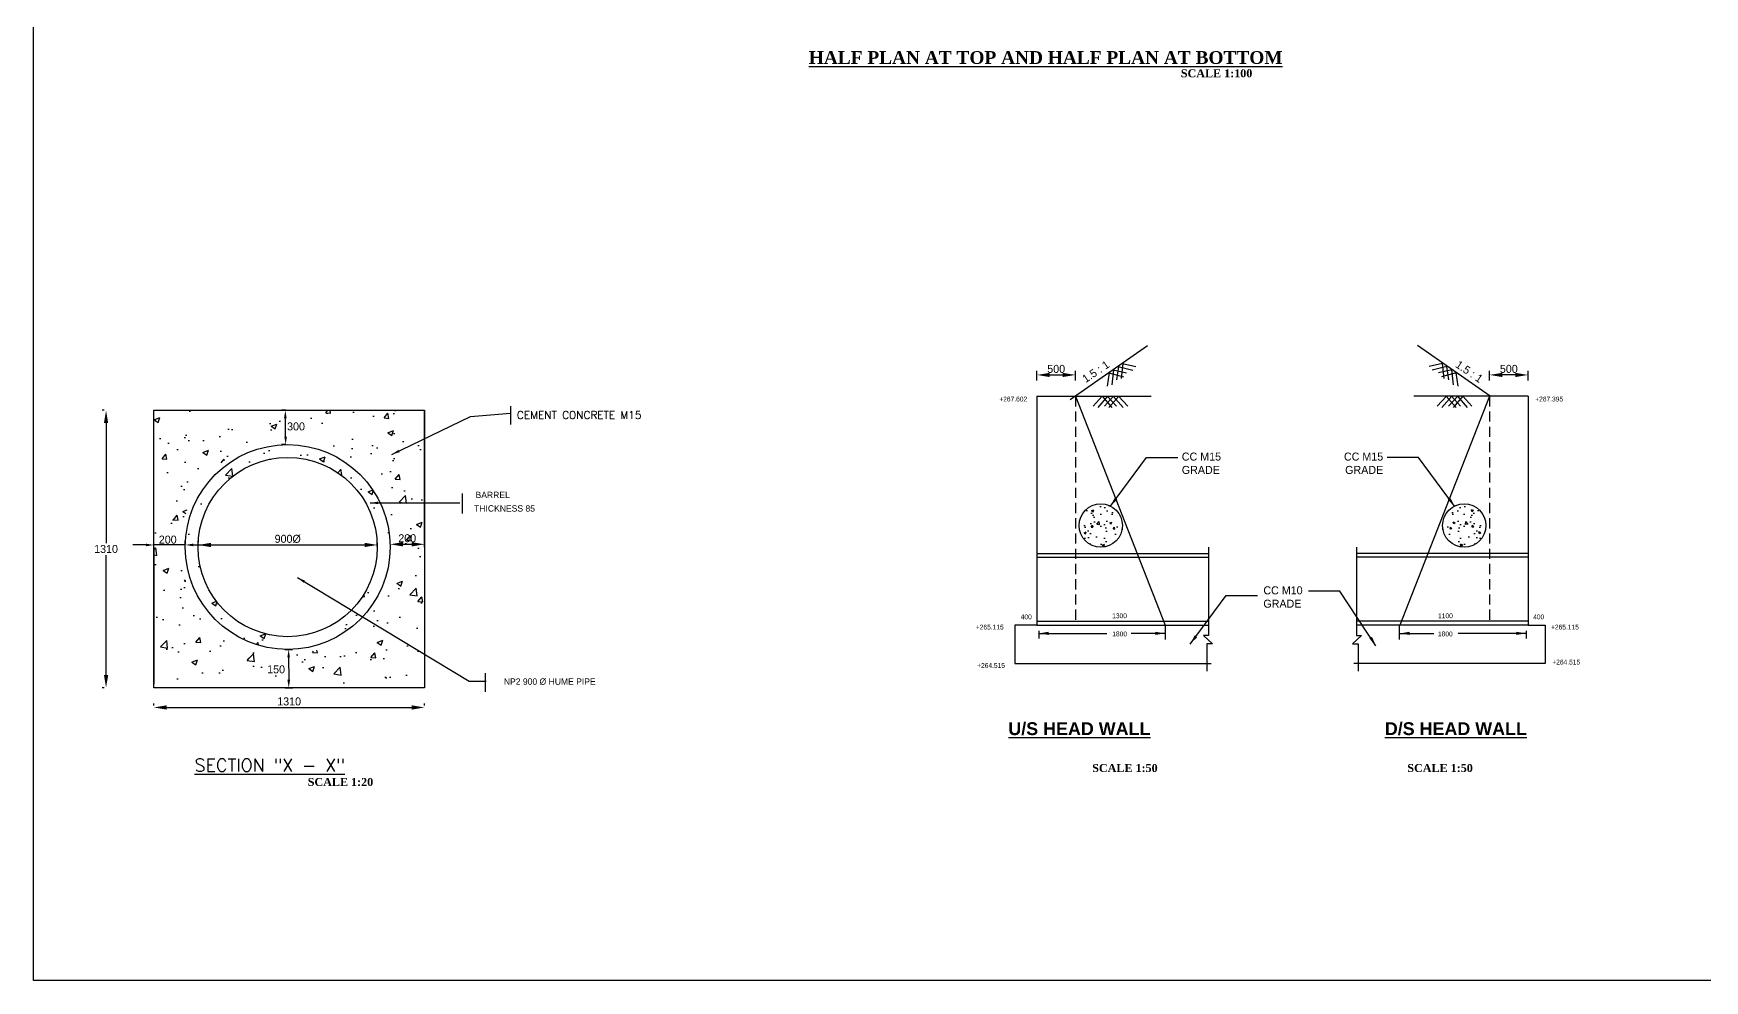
# Model space of a CAD drawing. Header units: millimetres. Extents: x 4622 to 5552, y -368 to 298.
# Drawn here: x 4622 to 5144, y -368 to -72 of the extents above; entities that cross this region are included whole.
import ezdxf

# ---------------------------------------------------------------- set-up
doc = ezdxf.new("R2010")
doc.units = ezdxf.units.MM
doc.linetypes.add('DASHED', pattern=[19.05, 12.7, -6.35])
doc.layers.add('BASIC', color=18, linetype='Continuous')
doc.styles.add('ROMANS', font='romans')
doc.styles.add('ROMANT', font='romant', dxfattribs={"height": 3})
doc.dimstyles.new('ISO-25', dxfattribs={"dimtxt": 2.5, "dimasz": 4, "dimexe": 1.25, "dimexo": 0.625, "dimtad": 1, "dimtih": 1, "dimtoh": 1, "dimtxsty": 'Standard', "dimcen": 2.5, "dimadec": 0, "dimazin": 0, "dimtfac": 1, "dimtmove": 0, "dimatfit": 3, "dimfxl": 1, "dimarcsym": 0})
doc.dimstyles.get("Standard").update_dxf_attribs({"dimtxt": 2.5, "dimasz": 2.5, "dimexe": 0.18, "dimexo": 0.0625, "dimgap": 0.09, "dimtad": 1, "dimtih": 1, "dimtoh": 1, "dimdec": 4, "dimzin": 0, "dimdsep": 46, "dimtxsty": 'Standard', "dimcen": 0.09, "dimadec": 0, "dimazin": 0, "dimtfac": 1, "dimtdec": 4, "dimtofl": 0, "dimtmove": 0, "dimatfit": 3, "dimfxl": 1, "dimtolj": 1, "dimtzin": 0, "dimarcsym": 0})
pattern_1 = [(50, (5017.537, 102.287), (18.21847, -1.5939), [1.905, -20.955]), (355, (5017.537, 102.287), (-3.5243, 19.10566), [1.524, -16.764]), (100.451, (5019.056, 102.154), (14.69425, 17.51167), [1.619, -17.809]), (46.184, (5017.537, 107.367), (27.1079, -4.2042), [2.8575, -31.4325]), (96.6356, (5019.796, 107.017), (23.7404, 24.7426), [2.4285, -26.7135]), (351.184, (5017.537, 107.367), (23.7405, 24.7425), [2.286, -25.146]), (21, (5020.077, 106.097), (15.1615, -10.22655), [1.905, -20.955]), (326, (5020.077, 106.097), (6.1802, 18.4188), [1.524, -16.764]), (71.4514, (5021.34, 105.245), (21.34165, 8.1923), [1.619, -17.809]), (37.5, (5017.5374, 102.287), (0.30886, 8.4555), [0, -16.5608, 0, -17.018, 0, -16.8275]), (7.5, (5017.537, 102.287), (6.68197, 10.01806), [0, -9.7028, 0, -16.1798, 0, -6.4135]), (327.5, (5011.873, 102.287), (13.55906, -0.57287), [0, -6.35, 0, -19.812, 0, -26.289]), (317.5, (5009.333, 102.287), (14.81292, 2.54265), [0, -8.255, 0, -13.1572, 0, -18.669])]

# ---------------------------------------------------------------- blocks, each defined once
blk = doc.blocks.new('*D96')
at = {"color": 0, "lineweight": -2, "transparency": 16777216}
for p, q in [((4643.85, -189.82), (4643.22, -189.82)), ((4644.47, -193.82), (4644.47, -231.29)), ((4644.47, -272.51), (4644.47, -235.04)), ((4643.85, -276.51), (4643.22, -276.51))]:
    blk.add_line(p, q, dxfattribs=at)
at = {"color": 0, "transparency": 16777216}
for points in [[(4643.81, -193.82), (4645.14, -193.82), (4644.47, -189.82)], [(4643.81, -272.51), (4645.14, -272.51), (4644.47, -276.51)]]:
    blk.add_solid(points, dxfattribs=at)
at = {"layer": 'Defpoints', "color": 0, "transparency": 16777216}
for p in [(4644.47, -189.82), (4644.47, -276.51), (4644.47, -276.51)]:
    blk.add_point(p, dxfattribs=at)
at = {"color": 0, "lineweight": -3, "transparency": 16777216, "insert": (4644.47, -233.16), "char_height": 2.5, "attachment_point": 5}
blk.add_mtext('1310', dxfattribs=at)
blk = doc.blocks.new('*D97')
at = {"color": 0, "lineweight": -2, "transparency": 16777216}
for p, q in [((4733.22, -231.47), (4733.22, -230.43)), ((4737.22, -231.68), (4739.94, -231.68)), ((4743.94, -231.4), (4743.94, -230.43))]:
    blk.add_line(p, q, dxfattribs=at)
at = {"color": 0, "transparency": 16777216}
for points in [[(4737.22, -231.01), (4737.22, -232.35), (4733.22, -231.68)], [(4739.94, -231.01), (4739.94, -232.35), (4743.94, -231.68)]]:
    blk.add_solid(points, dxfattribs=at)
at = {"layer": 'Defpoints', "color": 0, "transparency": 16777216}
for p in [(4733.22, -232.09), (4743.94, -231.68), (4743.94, -232.03)]:
    blk.add_point(p, dxfattribs=at)
at = {"color": 0, "lineweight": -3, "transparency": 16777216, "insert": (4738.58, -229.8), "char_height": 2.5, "attachment_point": 5}
blk.add_mtext('200', dxfattribs=at)
blk = doc.blocks.new('*D98')
at = {"color": 0, "lineweight": -2, "transparency": 16777216}
for p, q in [((4659.4, -282.03), (4659.4, -281.4)), ((4743.94, -282.03), (4743.94, -281.4)), ((4663.4, -282.65), (4739.94, -282.65))]:
    blk.add_line(p, q, dxfattribs=at)
at = {"color": 0, "transparency": 16777216}
for points in [[(4663.4, -281.99), (4663.4, -283.32), (4659.4, -282.65)], [(4739.94, -281.99), (4739.94, -283.32), (4743.94, -282.65)]]:
    blk.add_solid(points, dxfattribs=at)
at = {"layer": 'Defpoints', "color": 0, "transparency": 16777216}
for p in [(4659.4, -282.65), (4743.94, -282.65), (4743.94, -282.65)]:
    blk.add_point(p, dxfattribs=at)
at = {"color": 0, "lineweight": -3, "transparency": 16777216, "insert": (4701.67, -280.78), "char_height": 2.5, "attachment_point": 5}
blk.add_mtext('1310', dxfattribs=at)
blk = doc.blocks.new('*D99')
at = {"color": 0, "lineweight": -2, "transparency": 16777216}
for p, q in [((4673.23, -232.51), (4673.23, -230.64)), ((4677.23, -231.89), (4725.22, -231.89)), ((4729.22, -232.33), (4729.22, -230.64))]:
    blk.add_line(p, q, dxfattribs=at)
at = {"color": 0, "transparency": 16777216}
for points in [[(4677.23, -231.22), (4677.23, -232.55), (4673.23, -231.89)], [(4725.22, -231.22), (4725.22, -232.55), (4729.22, -231.89)]]:
    blk.add_solid(points, dxfattribs=at)
at = {"layer": 'Defpoints', "color": 0, "transparency": 16777216}
for p in [(4673.23, -233.13), (4729.22, -231.89), (4729.22, -232.96)]:
    blk.add_point(p, dxfattribs=at)
at = {"color": 0, "lineweight": -3, "transparency": 16777216, "insert": (4701.23, -230.01), "char_height": 2.5, "attachment_point": 5}
blk.add_mtext('900%%C', dxfattribs=at)
blk = doc.blocks.new('*D100')
at = {"layer": 'BASIC', "color": 0, "lineweight": -2, "transparency": 16777216}
for p, q in [((4935.33, -180.54), (4935.33, -177.52)), ((4947.33, -180.54), (4947.33, -177.52)), ((4939.33, -178.77), (4943.33, -178.77))]:
    blk.add_line(p, q, dxfattribs=at)
at = {"layer": 'BASIC', "color": 0, "transparency": 16777216}
for points in [[(4939.33, -178.11), (4939.33, -179.44), (4935.33, -178.77)], [(4943.33, -178.11), (4943.33, -179.44), (4947.33, -178.77)]]:
    blk.add_solid(points, dxfattribs=at)
at = {"layer": 'Defpoints', "color": 0, "transparency": 16777216}
for p in [(4935.33, -181.16), (4947.33, -178.77), (4947.33, -181.16)]:
    blk.add_point(p, dxfattribs=at)
at = {"layer": 'BASIC', "color": 0, "transparency": 16777216, "insert": (4941.33, -176.9), "char_height": 2.5, "attachment_point": 5}
blk.add_mtext('500', dxfattribs=at)
blk = doc.blocks.new('*D73')
at = {"layer": 'BASIC', "color": 0, "lineweight": -2, "transparency": 16777216}
for p, q in [((5076.75, -180.54), (5076.75, -177.52)), ((5088.75, -180.54), (5088.75, -177.52)), ((5084.75, -178.77), (5080.75, -178.77))]:
    blk.add_line(p, q, dxfattribs=at)
at = {"layer": 'BASIC', "color": 0, "transparency": 16777216}
for points in [[(5080.75, -178.11), (5080.75, -179.44), (5076.75, -178.77)], [(5084.75, -178.11), (5084.75, -179.44), (5088.75, -178.77)]]:
    blk.add_solid(points, dxfattribs=at)
at = {"layer": 'Defpoints', "color": 0, "transparency": 16777216}
for p in [(5076.75, -178.77), (5076.75, -181.16), (5088.75, -181.16)]:
    blk.add_point(p, dxfattribs=at)
at = {"layer": 'BASIC', "color": 0, "transparency": 16777216, "insert": (5082.75, -176.9), "char_height": 2.5, "attachment_point": 5}
blk.add_mtext('500', dxfattribs=at)

msp = doc.modelspace()

# ---------------------------------------------------------------- hatches: boundary and pattern name
at = {"lineweight": -3}
h = msp.add_hatch(dxfattribs=at)
h.set_pattern_fill('AR-CONC', color=0, scale=0.1, style=0)
h.set_pattern_definition(pattern_1)
h.paths.add_polyline_path([(4701.22432, -195.81978), (4701.22432, -189.81978), (4659.40004, -189.81978), (4659.40004, -232.53978), (4664.50432, -232.53978, -0.414213562)])
h.paths.add_polyline_path([(4743.94432, -189.81978), (4701.22432, -189.81978), (4701.22432, -195.81978, -0.414213562), (4737.94432, -232.53978), (4743.94432, -232.53978)])
h = msp.add_hatch(dxfattribs=at)
h.set_pattern_fill('AR-CONC', color=0, scale=0.1, style=0)
h.set_pattern_definition(pattern_1)
h.paths.add_polyline_path([(4701.22432, -204.53978), (4701.22432, -200.53978, 0.414213562), (4669.22432, -232.53978), (4673.22432, -232.53978, -0.414213562)], flags=17)
h.paths.add_polyline_path([(4701.22432, -199.01978), (4701.22432, -195.81978, 0.414213562), (4664.50432, -232.53978), (4667.70432, -232.53978, -0.414213562)])
h.paths.add_polyline_path([(4701.22432, -195.81978), (4701.22432, -199.01978, -0.414213562), (4734.74432, -232.53978), (4737.94432, -232.53978, 0.414213562)])
h.paths.add_polyline_path([(4701.22432, -200.53978), (4701.22432, -204.53978, -0.414213562), (4729.22432, -232.53978), (4733.22432, -232.53978, 0.414213562)], flags=17)
h.paths.add_polyline_path([(4733.22432, -232.53978), (4729.22432, -232.53978, -0.414213562), (4701.22432, -260.53978), (4701.22432, -264.53978, 0.414213562)], flags=17)
h.paths.add_polyline_path([(4737.94432, -232.53978), (4734.74432, -232.53978, -0.414213562), (4701.22432, -266.05978), (4701.22432, -269.25978, 0.414213562)])
h.paths.add_polyline_path([(4673.22432, -232.53978), (4669.22432, -232.53978, 0.414213562), (4701.22432, -264.53978), (4701.22432, -260.53978, -0.414213562)], flags=17)
h.paths.add_polyline_path([(4667.70432, -232.53978), (4664.50432, -232.53978, 0.414213562), (4701.22432, -269.25978), (4701.22432, -266.05978, -0.414213562)])
h = msp.add_hatch()
h.set_pattern_fill('AR-CONC', color=0, scale=0.0375, style=0)
h.set_pattern_definition([(50, (5071.064, -32.2557), (6.83193, -0.59772), [0.71438, -7.85813]), (355, (5071.064, -32.256), (-1.3216, 7.16462), [0.5715, -6.2865]), (100.451, (5071.633, -32.3055), (5.51034, 6.56688), [0.60713, -6.67837]), (46.184, (5071.064, -30.351), (10.16546, -1.5766), [1.07156, -11.7872]), (96.6356, (5071.911, -30.482), (8.90266, 9.27846), [0.9107, -10.01756]), (351.184, (5071.064, -30.351), (8.90267, 9.27844), [0.85725, -9.42975]), (21, (5072.0165, -30.827), (5.68556, -3.83496), [0.71438, -7.85813]), (326, (5072.0165, -30.827), (2.31758, 6.90705), [0.5715, -6.2865]), (71.4514, (5072.49, -31.1465), (8.00312, 3.0721), [0.60713, -6.67838]), (37.5, (5071.064, -32.2557), (0.115823, 3.170814), [0, -6.2103, 0, -6.38175, 0, -6.31031]), (7.5, (5071.064, -32.2557), (2.505737, 3.75677), [0, -3.63855, 0, -6.067425, 0, -2.40506]), (327.5, (5068.94, -32.2557), (5.084647, -0.214828), [0, -2.38125, 0, -7.4295, 0, -9.858375]), (317.5, (5067.9874, -32.2557), (5.554844, 0.95349), [0, -3.095625, 0, -4.93395, 0, -7.000875])])
edge = h.paths.add_edge_path()
edge.add_arc((4955.25638, -225.8237), 6.77403, 0, 360)
h = msp.add_hatch()
h.set_pattern_fill('AR-CONC', color=0, scale=0.75, style=0)
h.set_pattern_definition([(50, (5072.74, -37.52), (136.64, -11.954), [14.287, -157.162]), (355, (5072.74, -37.52), (-26.43, 143.29), [11.43, -125.73]), (100.45, (5084.13, -38.52), (110.21, 131.34), [12.14, -133.57]), (46.184, (5072.74, 0.58), (203.31, -31.53), [21.43, -235.74]), (96.636, (5089.69, -2.05), (178.05, 185.57), [18.21, -200.35]), (351.18, (5072.74, 0.58), (178.05, 185.57), [17.145, -188.595]), (21, (5091.79, -8.95), (113.71, -76.7), [14.287, -157.162]), (326, (5091.8, -8.95), (46.35, 138.14), [11.43, -125.73]), (71.45, (5101.27, -15.34), (160.06, 61.44), [12.143, -133.567]), (37.5, (5072.744, -37.524), (2.316, 63.416), [0, -124.206, 0, -127.635, 0, -126.206]), (7.5, (5072.744, -37.524), (50.115, 75.135), [0, -72.771, 0, -121.349, 0, -48.101]), (327.5, (5030.26, -37.524), (101.693, -4.297), [0, -47.625, 0, -148.59, 0, -197.167]), (317.5, (5011.21, -37.52), (111.097, 19.07), [0, -61.912, 0, -98.679, 0, -140.018])])
edge = h.paths.add_edge_path()
edge.add_arc((4955.25638, -225.8237), 6.77403, 0, 360)
h = msp.add_hatch()
h.set_pattern_fill('AR-CONC', color=0, scale=0.0375, style=0)
h.set_pattern_definition([(130, (4953.017, -32.2557), (-6.83193, -0.59772), [0.71438, -7.85813]), (185, (4953.017, -32.256), (1.3216, 7.16462), [0.5715, -6.2865]), (79.549, (4952.4477, -32.3055), (-5.51034, 6.56688), [0.60713, -6.67837]), (133.816, (4953.017, -30.351), (-10.16546, -1.5766), [1.07156, -11.7872]), (83.3644, (4952.17, -30.482), (-8.90266, 9.27846), [0.9107, -10.01756]), (188.816, (4953.017, -30.351), (-8.90267, 9.27844), [0.85725, -9.42975]), (159, (4952.0645, -30.827), (-5.68556, -3.83496), [0.71438, -7.85813]), (214, (4952.0645, -30.827), (-2.31758, 6.90705), [0.5715, -6.2865]), (108.5486, (4951.591, -31.1465), (-8.00312, 3.0721), [0.60712, -6.67837]), (142.5, (4953.017, -32.2557), (-0.115823, 3.170814), [0, -6.2103, 0, -6.38175, 0, -6.31031]), (172.5, (4953.017, -32.2557), (-2.505737, 3.75677), [0, -3.63855, 0, -6.067425, 0, -2.40506]), (212.5, (4955.141, -32.2557), (-5.084647, -0.214828), [0, -2.38125, 0, -7.4295, 0, -9.858375]), (222.5, (4956.0936, -32.2557), (-5.554844, 0.95349), [0, -3.095625, 0, -4.93395, 0, -7.000875])])
edge = h.paths.add_edge_path()
edge.add_arc((5068.82455, -225.8237), 6.77403, 0, 360)
h = msp.add_hatch()
h.set_pattern_fill('AR-CONC', color=0, scale=0.75, style=0)
h.set_pattern_definition([(130, (4951.34, -37.52), (-136.64, -11.954), [14.287, -157.162]), (185, (4951.34, -37.52), (26.43, 143.29), [11.43, -125.73]), (79.55, (4939.95, -38.52), (-110.21, 131.34), [12.14, -133.57]), (133.816, (4951.34, 0.58), (-203.31, -31.53), [21.43, -235.74]), (83.364, (4934.4, -2.05), (-178.05, 185.57), [18.21, -200.35]), (188.82, (4951.34, 0.58), (-178.05, 185.57), [17.145, -188.595]), (159, (4932.29, -8.95), (-113.71, -76.7), [14.287, -157.162]), (214, (4932.29, -8.95), (-46.35, 138.14), [11.43, -125.73]), (108.55, (4922.81, -15.34), (-160.06, 61.44), [12.142, -133.567]), (142.5, (4951.337, -37.524), (-2.316, 63.416), [0, -124.206, 0, -127.635, 0, -126.206]), (172.5, (4951.34, -37.524), (-50.115, 75.135), [0, -72.771, 0, -121.349, 0, -48.101]), (212.5, (4993.82, -37.524), (-101.693, -4.297), [0, -47.625, 0, -148.59, 0, -197.167]), (222.5, (5012.87, -37.52), (-111.097, 19.07), [0, -61.912, 0, -98.679, 0, -140.018])])
edge = h.paths.add_edge_path()
edge.add_arc((5068.82455, -225.8237), 6.77403, 0, 360)
h = msp.add_hatch(dxfattribs=at)
h.set_pattern_fill('AR-CONC', color=0, scale=0.1, style=0)
h.set_pattern_definition(pattern_1)
h.paths.add_polyline_path([(4664.50432, -232.53978), (4659.40004, -232.53978), (4659.40004, -275.25978), (4701.22432, -275.25978), (4701.22432, -269.25978, -0.414213562)])
h.paths.add_polyline_path([(4743.94432, -232.53978), (4737.94432, -232.53978, -0.414213562), (4701.22432, -269.25978), (4701.22432, -275.25978), (4743.94432, -275.25978)])

# ---------------------------------------------------------------- linework, layer by layer
at = {"color": 0}
for p, q in [((4621.77673, -367.96577), (4621.77673, 297.62314)), ((4945.67325, -186.48978), (4969.85081, -169.59888)), ((5076.8833, -185.42481), (5054.23012, -169.59888)), ((4959.24119, -177.15411), (4958.72909, -181.84302)), ((4959.16805, -177.20451), (4963.29263, -178.11616)), ((4960.78561, -176.08976), (4960.16923, -180.26867)), ((4960.71247, -176.14017), (4965.27652, -177.33083)), ((4962.13845, -175.15745), (4961.62634, -179.84637)), ((4962.0653, -175.20785), (4966.18988, -176.1195)), ((5062.01563, -175.20785), (5057.89106, -176.1195)), ((5063.36847, -176.14017), (5058.80442, -177.33083)), ((5064.91288, -177.20451), (5060.78831, -178.11616)), ((5061.94249, -175.15745), (5062.45459, -179.84637)), ((5063.29533, -176.08976), (5063.91171, -180.26867)), ((5064.83974, -177.15411), (5065.35184, -181.84302)), ((4957.88836, -178.08642), (4957.27197, -182.26533)), ((4957.81522, -178.13683), (4962.37927, -179.32749)), ((5066.26572, -178.13683), (5061.70167, -179.32749)), ((5066.19258, -178.08642), (5066.80896, -182.26533)), ((4935.3288, -185.42481), (4935.3288, -256.92481)), ((4935.3288, -185.42481), (4947.3288, -185.42481)), ((4935.3288, -185.42481), (4935.3288, -256.92481)), ((4935.3288, -185.42481), (4947.3288, -185.42481)), ((4947.3288, -185.42481), (4975.3288, -256.92481)), ((4947.3288, -185.42481), (4971.0073, -185.42481)), ((4955.73826, -185.42481), (4952.85938, -188.51597)), ((4957.38124, -185.42481), (4954.29882, -188.9951)), ((4955.64943, -185.42481), (4958.73184, -188.9951)), ((4959.25688, -185.42481), (4956.37801, -188.51597)), ((4957.29241, -185.42481), (4960.17128, -188.51597)), ((4960.89986, -185.42481), (4957.81744, -188.9951)), ((4959.16805, -185.42481), (4962.25047, -188.9951)), ((4960.81103, -185.42481), (4963.68991, -188.51597)), ((5076.75213, -185.42481), (5048.75213, -256.92481)), ((5076.75213, -185.42481), (5053.07363, -185.42481)), ((5063.26991, -185.42481), (5060.39103, -188.51597)), ((5064.91288, -185.42481), (5061.83047, -188.9951)), ((5063.18108, -185.42481), (5066.26349, -188.9951)), ((5066.78853, -185.42481), (5063.90965, -188.51597)), ((5064.82405, -185.42481), (5067.70293, -188.51597)), ((5068.43151, -185.42481), (5065.34909, -188.9951)), ((5066.6997, -185.42481), (5069.78212, -188.9951)), ((5068.34268, -185.42481), (5071.22155, -188.51597)), ((5088.75213, -185.42481), (5076.75213, -185.42481)), ((5088.75213, -185.42481), (5076.75213, -185.42481)), ((5088.75213, -185.42481), (5088.75213, -256.92481)), ((5088.75213, -185.42481), (5088.75213, -256.92481)), ((4935.3288, -234.52481), (4988.93026, -234.52481)), ((4988.93026, -232.5372), (4988.93026, -260.19441)), ((5035.15067, -232.5372), (5035.15067, -260.19441)), ((5088.75213, -234.52481), (5035.15067, -234.52481)), ((4935.3288, -235.72481), (4988.93026, -235.72481)), ((5088.75213, -235.72481), (5035.15067, -235.72481)), ((4935.3288, -255.72481), (4988.93026, -255.72481)), ((5088.75213, -255.72481), (5035.15067, -255.72481)), ((4935.3288, -256.92481), (4928.41335, -256.92481)), ((4928.41335, -256.92481), (4928.41335, -268.92481)), ((4928.41335, -256.92481), (4928.41335, -260.92481)), ((4935.3288, -256.92481), (4968.5939, -256.92481)), ((4935.3288, -256.92481), (4988.93026, -256.92481)), ((4935.86976, -258.69062), (4935.86976, -261.12306)), ((4947.3288, -256.92481), (4975.3288, -256.92481)), ((4968.5939, -256.92481), (4988.93026, -256.92481)), ((4975.44753, -261.39334), (4975.44753, -256.95886)), ((4988.93026, -260.19441), (4987.31199, -260.19441)), ((4987.31199, -260.19441), (4990.20176, -262.73572)), ((5036.76895, -260.19441), (5033.87918, -262.73572)), ((5055.48703, -256.92481), (5035.15067, -256.92481)), ((5088.75213, -256.92481), (5035.15067, -256.92481)), ((5035.15067, -260.19441), (5036.76895, -260.19441)), ((5048.63341, -261.39334), (5048.63341, -256.95886)), ((5076.75213, -256.92481), (5048.75213, -256.92481)), ((5088.75213, -256.92481), (5055.48703, -256.92481)), ((5088.21117, -258.69062), (5088.21117, -261.12306)), ((5088.75213, -256.92481), (5094.10877, -256.92481)), ((5094.10877, -256.92481), (5094.10877, -268.92481)), ((5094.10877, -256.92481), (5094.10877, -260.92481)), ((4990.20176, -262.73572), (4988.35231, -262.73572)), ((4988.35231, -262.73572), (4988.35231, -271.28376)), ((4990.20176, -262.73572), (4988.75687, -261.46506)), ((5033.87918, -262.73572), (5035.32406, -261.46506)), ((5033.87918, -262.73572), (5035.72863, -262.73572)), ((5035.72863, -262.73572), (5035.72863, -271.28376)), ((4928.41335, -268.92481), (4989.70566, -268.92481)), ((4928.41335, -268.92481), (4971.5939, -268.92481)), ((4928.41335, -268.92481), (4938.3288, -268.92481)), ((4928.41335, -268.92481), (4939.8288, -268.92481)), ((5094.10877, -268.92481), (5034.37528, -268.92481)), ((5094.10877, -268.92481), (5052.48703, -268.92481)), ((5094.10877, -268.92481), (5084.25213, -268.92481)), ((5094.10877, -268.92481), (5085.75213, -268.92481)), ((5552.33293, -367.96577), (4621.77673, -367.96577))]:
    msp.add_line(p, q, dxfattribs=at)
at = {"color": 0, "linetype": 'DASHED', "ltscale": 0.25}
for p, q in [((4947.3288, -185.42481), (4947.3288, -256.92481)), ((5076.75213, -185.42481), (5076.75213, -256.92481))]:
    msp.add_line(p, q, dxfattribs=at)
at = {"color": 0, "lineweight": -3}
for p, q in [((4659.40004, -276.50978), (4659.40004, -189.81978)), ((4659.40004, -189.81978), (4701.22432, -189.81978)), ((4700.59932, -189.81978), (4699.23997, -189.81978)), ((4700.57929, -198.04628), (4700.48997, -192.31978)), ((4701.22432, -189.81978), (4743.94432, -189.81978)), ((4743.94432, -232.53978), (4743.94432, -189.81978)), ((4743.94432, -189.81978), (4743.94432, -232.53978)), ((4700.67197, -200.54628), (4699.32929, -200.54628)), ((4656.90004, -231.88705), (4652.80933, -231.88705)), ((4659.40004, -231.91478), (4659.40004, -230.63705)), ((4669.23098, -231.88705), (4659.40004, -231.88705)), ((4659.40004, -232.53978), (4659.40004, -275.25978)), ((4669.23098, -231.91478), (4669.23098, -230.63705)), ((4671.73098, -231.88705), (4674.23098, -231.88705)), ((4743.94432, -232.53978), (4743.94432, -276.50978)), ((4700.35785, -264.53851), (4702.75919, -264.53851)), ((4701.50919, -267.03851), (4701.55257, -274.00978)), ((4743.94432, -276.50978), (4659.40004, -276.50978)), ((4700.40123, -276.50978), (4702.80257, -276.50978))]:
    msp.add_line(p, q, dxfattribs=at)
at = {"color": 0, "linetype": 'ByBlock', "lineweight": -2}
for p, q in [((4770.86104, -188.53578), (4770.86104, -194.23527)), ((4762.92997, -271.90641), (4762.92997, -277.78497))]:
    msp.add_line(p, q, dxfattribs=at)
at = {"color": 0, "linetype": 'ByBlock'}
msp.add_line((4755.73093, -215.82472), (4755.73093, -222.03092), dxfattribs=at)
at = {"color": 0, "lineweight": -3}
for radius in [32, 28]:
    msp.add_circle((4701.22432, -232.53978), radius, dxfattribs=at)
at = {"color": 0}
for centre in [(4955.25638, -225.8237), (5068.82455, -225.8237)]:
    msp.add_circle(centre, 6.77403, dxfattribs=at)
at = {"color": 0, "lineweight": -3}
for points in [[(4700.0733, -192.31978), (4700.90663, -192.31978), (4700.48997, -189.81978)], [(4700.16262, -198.04628), (4700.99596, -198.04628), (4700.57929, -200.54628)], [(4656.90004, -231.47038), (4656.90004, -232.30371), (4659.40004, -231.88705)], [(4671.73098, -231.47038), (4671.73098, -232.30371), (4669.23098, -231.88705)], [(4701.09252, -267.03851), (4701.92586, -267.03851), (4701.50919, -264.53851)], [(4701.1359, -274.00978), (4701.96924, -274.00978), (4701.55257, -276.50978)]]:
    msp.add_solid(points, dxfattribs=at)

# ---------------------------------------------------------------- texts
at = {"color": 0}
for s, height, style, p in [('CEMENT CONCRETE M15', 2.4, 'ROMANS', (4772.86576, -192.49492)), (' %%USECTION "X - X"', 4, 'ROMANT', (4669.37184, -302.68042))]:
    msp.add_text(s, height=height, dxfattribs=dict(at, style=style)).set_placement(p)
for s, insert, char_height, width, attachment_point in [('{\\fTimes New Roman|b1|i0|c0|p18;\\LHALF PLAN AT TOP AND HALF PLAN AT BOTTOM}', (4864.03623, -77.61675), 4, 334.0716, 1), ('{\\fTimes New Roman|b1|i0|c0|p18;SCALE 1:100}', (4980.27362, -83.29777), 2.5, 25.1815, 1), ('+267.602', (4923.56962, -185.56386), 1.5, 40.8919, 1), ('+267.395', (5091.01399, -185.56386), 1.5, 40.8919, 1), ('CC M15 GRADE     \\P ', (4980.58155, -203.02992), 2.5, 19.3321, 1), ('CC M15 GRADE     \\P ', (5043.49939, -203.02992), 2.5, 19.3321, 3), ('CC M10 GRADE     \\P ', (5006.06652, -244.81212), 2.5, 19.3321, 1), ('400', (4930.25403, -253.60797), 1.5, 40.8919, 1), ('1300', (4958.82181, -253.26035), 1.5, 40.8919, 1), ('1100', (5065.25913, -253.26035), 1.5, 40.8919, 3), ('400', (5093.8269, -253.60797), 1.5, 40.8919, 3), ('+265.115', (4916.24125, -256.7929), 1.5, 40.8919, 1), ('1800', (4958.86028, -258.92679), 1.5, 40.8919, 1), ('1800', (5065.22065, -258.92679), 1.5, 40.8919, 3), ('+265.115', (5095.93643, -256.7929), 1.5, 40.8919, 1), ('+264.515', (4916.6425, -268.77978), 1.5, 40.8919, 1), ('+264.515', (5096.33768, -267.73073), 1.5, 40.8919, 1), ('{\\fArial|b1|i0|c0|p34;\\LU/S HEAD WALL }', (4926.38243, -287.27659), 4, 80.7179, 1), ('{\\fArial|b1|i0|c0|p34;\\LD/S HEAD WALL }', (5088.40121, -287.27659), 4, 80.7179, 3), ('{\\fTimes New Roman|b1|i0|c0|p18;SCALE 1:50}', (4952.58226, -300.31674), 2.5, 25.1815, 1), ('{\\fTimes New Roman|b1|i0|c0|p18;SCALE 1:50}', (5071.49868, -300.31674), 2.5, 25.1815, 3), ('{\\fTimes New Roman|b1|i0|c0|p18;SCALE 1:20}', (4707.48299, -304.66861), 2.5, 25.1815, 1)]:
    msp.add_mtext(s, dxfattribs=dict(at, insert=insert, char_height=char_height, width=width, attachment_point=attachment_point))
at = {"color": 0, "char_height": 2.5, "width": 35.5533}
for insert, attachment_point, rotation in [((4949.14324, -179.28551), 1, 34), ((5074.9377, -179.28551), 3, 326)]:
    msp.add_mtext('1.5 : 1', dxfattribs=dict(at, insert=insert, attachment_point=attachment_point, rotation=rotation))
at = {"color": 0, "lineweight": -3, "char_height": 2.5, "attachment_point": 5}
for s, insert in [('300', (4703.8233, -194.87076)), ('200', (4663.74041, -230.23538)), ('150', (4697.59424, -270.75473))]:
    msp.add_mtext(s, dxfattribs=dict(at, insert=insert))
at = {"color": 0, "linetype": 'ByBlock', "lineweight": -2, "char_height": 2, "attachment_point": 5}
for s, insert in [('BARREL', (4765.26853, -216.26801)), (' THICKNESS 85', (4768.5956, -220.47937)), ('NP2 900 %%C HUME PIPE', (4783.10816, -274.60226))]:
    msp.add_mtext(s, dxfattribs=dict(at, insert=insert))

# ---------------------------------------------------------------- dimensions: what is measured, and where the dimension line sits
at = {"color": 0, "lineweight": -3}
dim = msp.add_linear_dim(base=(4644.47281, -276.50978), p1=(4644.47281, -189.81978), p2=(4644.47281, -276.50978), angle=90, text='1310', dimstyle='ISO-25', dxfattribs=at)
dim.commit()
dim.dimension.update_dxf_attribs({"geometry": '*D96', "text_midpoint": (4644.47281, -233.16478)})
for base, p1, p2, text, picture, middle in [((4729.22117, -231.88705), (4673.23059, -233.13213), (4729.22117, -232.95959), '900%%C', '*D99', (4701.22588, -230.01205)), ((4743.94432, -231.67871), (4733.22121, -232.0932), (4743.94432, -232.02733), '200', '*D97', (4738.58276, -229.80371)), ((4743.94432, -282.65317), (4659.40004, -282.65317), (4743.94432, -282.65317), '1310', '*D98', (4701.67218, -280.77817))]:
    dim = msp.add_linear_dim(base=base, p1=p1, p2=p2, text=text, dimstyle='ISO-25', dxfattribs=at)
    dim.commit()
    dim.dimension.update_dxf_attribs({"geometry": picture, "text_midpoint": middle})
at = {"layer": 'BASIC', "color": 0}
dim = msp.add_linear_dim(base=(4947.3288, -178.77169), p1=(4935.3288, -181.16075), p2=(4947.3288, -181.16075), text='500', dimstyle='ISO-25', dxfattribs=at)
dim.commit()
dim.dimension.update_dxf_attribs({"geometry": '*D100', "text_midpoint": (4941.3288, -176.89669)})
dim = msp.add_linear_dim(base=(5076.75213, -178.77169), p1=(5088.75213, -181.16075), p2=(5076.75213, -181.16075), angle=180, text='500', dimstyle='ISO-25', dxfattribs=at)
dim.commit()
dim.dimension.update_dxf_attribs({"geometry": '*D73', "text_midpoint": (5082.75213, -176.89669)})

# ---------------------------------------------------------------- leaders
at = {"color": 0, "linetype": 'ByBlock', "lineweight": -2}
for points in [[(4733.76785, -203.62534), (4758.28877, -191.7764), (4770.86104, -190.71878)], [(4726.98395, -218.74889), (4754.99815, -218.74889)], [(4704.31281, -242.08935), (4757.96042, -274.39354), (4763.21308, -274.39354)]]:
    msp.add_leader(points, dimstyle='Standard', override={"dimgap": 0.09, "dimtad": 0}, dxfattribs=at)
at = {"color": 0}
for points in [[(4958.27611, -219.75998), (4969.53332, -204.56078), (4979.33271, -204.56078)], [(5065.80483, -219.75998), (5054.54762, -204.56078), (5044.74822, -204.56078)], [(4983.19162, -262.83556), (4994.44883, -247.63636), (5004.24823, -247.63636)], [(5041.23916, -263.36324), (5029.98195, -246.34298), (5020.18256, -246.34298)], [(4936.01374, -259.50143), (4957.10965, -259.50143)], [(4975.32104, -259.50143), (4964.80078, -259.50143)], [(5048.75989, -259.50143), (5059.28015, -259.50143)], [(5088.0672, -259.50143), (5066.97129, -259.50143)]]:
    msp.add_leader(points, dimstyle='ISO-25', override={"dimasz": 3, "dimjust": 2}, dxfattribs=at)

doc.saveas('drawing.dxf')
